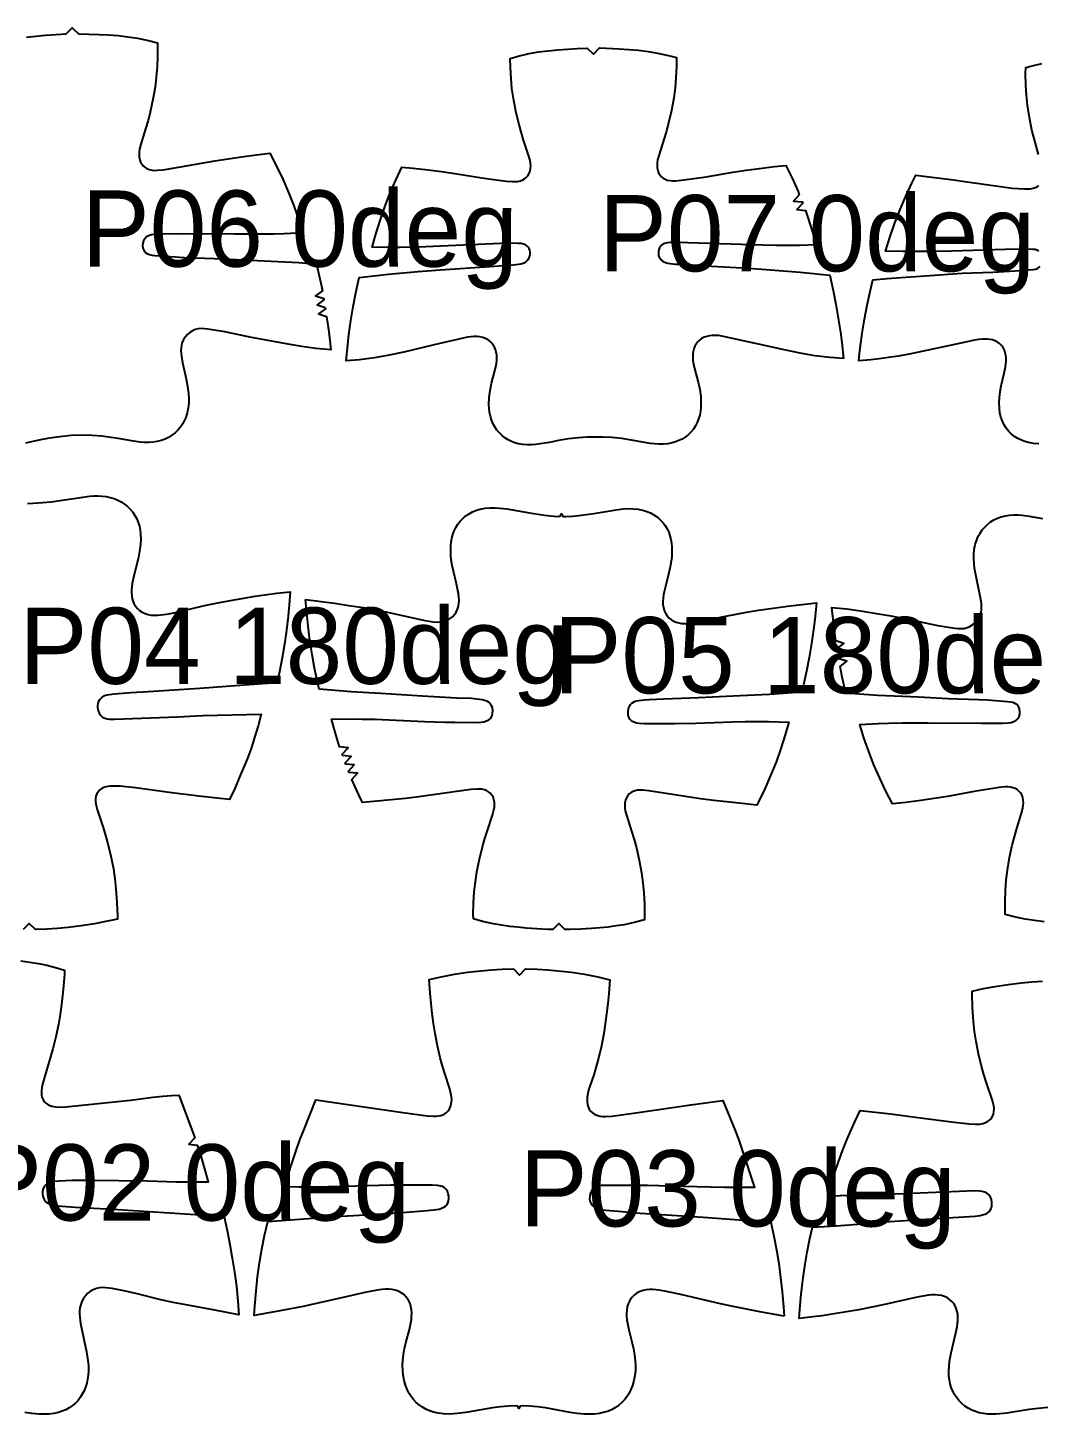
# Model space of a CAD drawing. Header units: millimetres. Extents: x 0 to 2016, y 0 to 4064.
# Drawn here: x 964.3 to 1296, y 2549.6 to 3004.5 of the extents above; entities that cross this region are included whole.
import ezdxf

# ---------------------------------------------------------------- set-up
doc = ezdxf.new("R2010")
doc.units = ezdxf.units.MM
doc.layers.add('ANNOTATION', color=3, linetype='Continuous')
doc.layers.add('PIECES', color=5, linetype='Continuous')

msp = doc.modelspace()

# ---------------------------------------------------------------- linework, layer by layer
at = {"layer": 'PIECES'}
for points in [[(963.88, 3001.42), (967.03, 3001.78), (970.19, 3002.06), (976.95, 3002.49), (976.95, 3002.49), (978.91, 3004.53), (980.94, 3002.56), (987.72, 3002.36), (990.88, 3002.2), (994.04, 3001.95), (997.19, 3001.59), (1000.32, 3001.11), (1003.93, 3000.35), (1006.86, 2999.59), (1006.9, 2995.35), (1006.76, 2991.61), (1006.5, 2988.33), (1006.1, 2985.06), (1005.4, 2980.94), (1004.51, 2976.86), (1003.81, 2974.11), (1003.02, 2971.38), (1001.47, 2966.37), (1001.04, 2964.65), (1000.91, 2963.79), (1000.85, 2962.92), (1000.9, 2962.05), (1001.07, 2961.19), (1001.37, 2960.37), (1001.83, 2959.63), (1002.33, 2959.07), (1002.91, 2958.62), (1003.56, 2958.26), (1004.26, 2957.99), (1005.11, 2957.81), (1005.97, 2957.74), (1006.84, 2957.75), (1008.79, 2957.94), (1017.02, 2959.29), (1025.75, 2960.86), (1030.13, 2961.56), (1034.51, 2962.19), (1039.42, 2962.83), (1043.79, 2963.34), (1045.99, 2959.13), (1048.04, 2954.83), (1049.94, 2950.46), (1051.65, 2946.09), (1053.21, 2941.67), (1054.6, 2937.21), (1048.53, 2936.92), (1045.19, 2936.82), (1040.71, 2936.76), (1032.18, 2936.76), (1014.62, 2936.86), (1007.47, 2936.78), (1005.89, 2936.7), (1004.93, 2936.56), (1004, 2936.28), (1003.3, 2935.88), (1002.73, 2935.32), (1002.31, 2934.62), (1002.07, 2933.84), (1002, 2933), (1002.13, 2932.17), (1002.5, 2931.38), (1003.08, 2930.72), (1003.65, 2930.35), (1004.27, 2930.08), (1005.17, 2929.87), (1006.08, 2929.76), (1012.71, 2929.32), (1015.61, 2929.18), (1025.6, 2928.85), (1035.28, 2928.33), (1048.7, 2927.77), (1053.29, 2927.46), (1059.12, 2926.92), (1060.32, 2921.72), (1061.02, 2918.2), (1058.78, 2916.52), (1061.47, 2915.74), (1061.55, 2915.24), (1059.3, 2913.59), (1061.97, 2912.78), (1062.05, 2912.29), (1059.76, 2910.68), (1062.41, 2909.81), (1063.12, 2904.71), (1063.8, 2898.81), (1058.87, 2899.32), (1054.31, 2899.93), (1051.01, 2900.46), (1044.43, 2901.65), (1037.81, 2902.9), (1028.96, 2904.78), (1023.43, 2905.64), (1022.37, 2905.76), (1021.32, 2905.8), (1020.27, 2905.71), (1019.31, 2905.47), (1018.41, 2905.08), (1017.56, 2904.56), (1016.8, 2903.93), (1016.05, 2903.12), (1015.45, 2902.21), (1015, 2901.21), (1014.77, 2900.35), (1014.65, 2899.47), (1014.61, 2898.58), (1014.65, 2897.68), (1014.75, 2896.79), (1015.13, 2894.59), (1016.1, 2890.29), (1016.54, 2888.16), (1016.89, 2886.01), (1017.06, 2884.49), (1017.16, 2882.96), (1017.15, 2881.43), (1017, 2879.81), (1016.7, 2878.21), (1016.21, 2876.66), (1015.71, 2875.52), (1015.11, 2874.43), (1014.4, 2873.41), (1013.6, 2872.47), (1012.7, 2871.61), (1011.66, 2870.8), (1010.55, 2870.11), (1009.38, 2869.54), (1008.15, 2869.1), (1006.8, 2868.76), (1005.42, 2868.56), (1004.03, 2868.48), (1002.64, 2868.49), (1001.24, 2868.59), (999.03, 2868.87), (994.62, 2869.64), (991.66, 2870.12), (988.68, 2870.49), (983.95, 2870.8), (978.54, 2870.7), (973.82, 2870.23), (970.86, 2869.75), (967.91, 2869.17), (963.54, 2868.25)], [(1296.06, 2962.92), (1294.6, 2968.18), (1293.93, 2970.94), (1293.1, 2975.03), (1292.47, 2979.16), (1292.13, 2982.43), (1291.92, 2985.72), (1291.84, 2989.46), (1291.88, 2991.51), (1293.56, 2991.96), (1297.17, 2992.76)], [(1296.15, 2931.23), (1295.58, 2931.53), (1294.93, 2931.72), (1294.25, 2931.81), (1290.64, 2931.9), (1285.14, 2931.82), (1267.47, 2931.24), (1259.46, 2931.07), (1251.56, 2931.06), (1245.85, 2931.17), (1247.37, 2936.07), (1248.92, 2940.5), (1250.63, 2944.86), (1252.51, 2949.24), (1254.54, 2953.55), (1255.86, 2956.11), (1268.19, 2954.58), (1272.7, 2953.98), (1284.41, 2952.29), (1287.45, 2951.92), (1289.43, 2951.73), (1291.42, 2951.64), (1292.38, 2951.64), (1293.35, 2951.71), (1294.29, 2951.88), (1294.97, 2952.08), (1295.62, 2952.37), (1296.22, 2952.75)], [(1296.15, 2868.03), (1294.48, 2868.17), (1292.83, 2868.46), (1291.61, 2868.8), (1290.44, 2869.24), (1289.31, 2869.79), (1288.24, 2870.44), (1287.25, 2871.2), (1286.35, 2872.08), (1285.5, 2873.11), (1284.79, 2874.24), (1284.21, 2875.45), (1283.76, 2876.71), (1283.42, 2878.22), (1283.24, 2879.75), (1283.2, 2881.3), (1283.29, 2883.22), (1283.52, 2885.14), (1283.86, 2887.04), (1284.8, 2891.19), (1285.21, 2893.28), (1285.42, 2895.14), (1285.43, 2896.06), (1285.35, 2896.98), (1285.17, 2897.89), (1284.87, 2898.77), (1284.44, 2899.58), (1283.9, 2900.32), (1283.24, 2900.96), (1282.53, 2901.45), (1281.76, 2901.82), (1280.94, 2902.09), (1280.1, 2902.26), (1279.23, 2902.35), (1277.85, 2902.35), (1276.47, 2902.21), (1275.1, 2901.99), (1270.53, 2901.08), (1256.2, 2897.93), (1253.09, 2897.32), (1249.96, 2896.77), (1246.86, 2896.29), (1243.75, 2895.88), (1241.08, 2895.58), (1237.07, 2895.22), (1237.32, 2897.67), (1237.72, 2901), (1238.19, 2904.32), (1238.96, 2908.92), (1239.85, 2913.51), (1240.78, 2917.96), (1241.64, 2921.79), (1246.4, 2922.22), (1251.04, 2922.59), (1260.53, 2923.22), (1267.9, 2923.8), (1271, 2923.97), (1281.12, 2924.36), (1290.16, 2924.83), (1294.33, 2925.21), (1295.07, 2925.34), (1295.77, 2925.58), (1296.63, 2926.16)], [(964.24, 2848.44), (967.77, 2848.63), (972.06, 2849), (974.96, 2849.38), (982.36, 2850.56), (984.62, 2850.81), (985.98, 2850.9), (987.34, 2850.92), (988.7, 2850.86), (990.04, 2850.71), (991.38, 2850.44), (992.64, 2850.07), (993.86, 2849.57), (995.02, 2848.96), (996.12, 2848.23), (997.1, 2847.43), (997.99, 2846.53), (998.78, 2845.55), (999.48, 2844.49), (1000.08, 2843.37), (1000.57, 2842.17), (1000.95, 2840.94), (1001.21, 2839.67), (1001.37, 2838.39), (1001.41, 2836.74), (1001.32, 2835.09), (1001.12, 2833.45), (1000.63, 2830.79), (999.03, 2824.2), (998.64, 2822.21), (998.49, 2821.19), (998.4, 2820.17), (998.38, 2819.16), (998.45, 2818.15), (998.63, 2817.16), (998.93, 2816.2), (999.3, 2815.38), (999.78, 2814.63), (1000.34, 2813.94), (1001, 2813.34), (1001.87, 2812.75), (1002.82, 2812.3), (1003.83, 2811.99), (1004.86, 2811.82), (1005.92, 2811.75), (1006.98, 2811.77), (1008.03, 2811.86), (1009.89, 2812.13), (1011.74, 2812.49), (1022.91, 2815.06), (1026.69, 2815.84), (1030.86, 2816.62), (1039, 2817.99), (1042.95, 2818.58), (1046.05, 2818.99), (1050.47, 2819.5), (1050.29, 2816.45), (1049.84, 2811.49), (1049.29, 2806.88), (1048.62, 2802.29), (1047.84, 2797.75), (1046.95, 2793.24), (1046.11, 2789.54), (1038.46, 2789.07), (1033.98, 2788.75), (1020.78, 2787.73), (1003.84, 2786.61), (998.21, 2786.27), (992.78, 2785.88), (991.08, 2785.69), (990.28, 2785.53), (989.5, 2785.28), (988.78, 2784.9), (988.27, 2784.49), (987.85, 2783.99), (987.53, 2783.42), (987.31, 2782.76), (987.23, 2782.07), (987.24, 2781.37), (987.4, 2780.5), (987.72, 2779.68), (988.21, 2778.96), (988.88, 2778.38), (989.6, 2778.02), (990.39, 2777.81), (991.2, 2777.69), (992.84, 2777.63), (1013.46, 2778.44), (1021.78, 2778.83), (1040.93, 2779.34), (1039.96, 2775.52), (1038.8, 2771.63), (1037.6, 2768.07), (1036.29, 2764.54), (1035.05, 2761.44), (1033.76, 2758.37), (1032.24, 2754.94), (1030.53, 2751.29), (1020.52, 2752.38), (1011.59, 2753.5), (999.67, 2755.1), (994.62, 2755.65), (992.59, 2755.74), (991.32, 2755.69), (990.06, 2755.48), (989.34, 2755.24), (988.65, 2754.91), (988.03, 2754.48), (987.5, 2753.94), (987.03, 2753.22), (986.72, 2752.41), (986.56, 2751.56), (986.54, 2750.66), (986.65, 2749.77), (986.84, 2748.89), (987.1, 2748.02), (989.04, 2742.18), (989.88, 2739.46), (990.66, 2736.73), (991.65, 2732.68), (992.44, 2728.58), (992.9, 2725.32), (993.25, 2722.04), (993.59, 2717.52), (993.74, 2712.98), (993.74, 2712.08), (989.97, 2711.26), (986.22, 2710.56), (981.9, 2709.89), (977.57, 2709.36), (974.1, 2709.04), (970.62, 2708.81), (966.83, 2708.66), (964.83, 2710.65), (962.83, 2708.65)], [(1297.95, 2711.23), (1294.8, 2711.58), (1291.67, 2712.07), (1288.06, 2712.82), (1285.13, 2713.58), (1285.09, 2717.82), (1285.23, 2721.57), (1285.49, 2724.85), (1285.89, 2728.12), (1286.59, 2732.23), (1287.48, 2736.31), (1288.19, 2739.06), (1288.97, 2741.79), (1290.52, 2746.81), (1290.95, 2748.52), (1291.08, 2749.39), (1291.14, 2750.26), (1291.09, 2751.13), (1290.92, 2751.99), (1290.62, 2752.8), (1290.16, 2753.55), (1289.66, 2754.1), (1289.08, 2754.56), (1288.43, 2754.92), (1287.73, 2755.18), (1286.88, 2755.36), (1286.02, 2755.43), (1285.15, 2755.42), (1283.2, 2755.24), (1274.97, 2753.89), (1266.24, 2752.31), (1261.86, 2751.62), (1257.48, 2750.99), (1252.57, 2750.35), (1248.2, 2749.84), (1246, 2754.04), (1243.95, 2758.34), (1242.05, 2762.71), (1240.34, 2767.08), (1238.78, 2771.5), (1237.39, 2775.97), (1243.46, 2776.25), (1246.8, 2776.35), (1251.28, 2776.42), (1259.81, 2776.42), (1277.37, 2776.32), (1284.52, 2776.4), (1286.1, 2776.48), (1287.06, 2776.61), (1287.99, 2776.9), (1288.69, 2777.3), (1289.26, 2777.85), (1289.68, 2778.55), (1289.92, 2779.33), (1289.99, 2780.17), (1289.86, 2781), (1289.49, 2781.8), (1288.91, 2782.45), (1288.34, 2782.83), (1287.72, 2783.09), (1286.82, 2783.3), (1285.91, 2783.41), (1279.28, 2783.86), (1276.38, 2783.99), (1266.4, 2784.33), (1256.71, 2784.84), (1243.29, 2785.41), (1238.7, 2785.72), (1232.87, 2786.25), (1231.67, 2791.45), (1230.97, 2794.98), (1233.21, 2796.66), (1230.52, 2797.44), (1230.44, 2797.93), (1232.69, 2799.58), (1230.02, 2800.4), (1229.94, 2800.89), (1232.23, 2802.49), (1229.58, 2803.36), (1228.87, 2808.46), (1228.19, 2814.36), (1233.12, 2813.85), (1237.69, 2813.24), (1240.98, 2812.71), (1247.56, 2811.53), (1254.18, 2810.27), (1263.03, 2808.39), (1268.56, 2807.54), (1269.62, 2807.41), (1270.67, 2807.37), (1271.72, 2807.46), (1272.68, 2807.71), (1273.58, 2808.1), (1274.43, 2808.62), (1275.19, 2809.25), (1275.94, 2810.06), (1276.54, 2810.96), (1276.99, 2811.96), (1277.22, 2812.82), (1277.34, 2813.7), (1277.38, 2814.59), (1277.34, 2815.49), (1277.24, 2816.39), (1276.86, 2818.58), (1275.89, 2822.88), (1275.45, 2825.02), (1275.1, 2827.17), (1274.93, 2828.69), (1274.83, 2830.22), (1274.84, 2831.75), (1274.99, 2833.37), (1275.29, 2834.96), (1275.78, 2836.51), (1276.28, 2837.66), (1276.88, 2838.74), (1277.59, 2839.76), (1278.4, 2840.7), (1279.29, 2841.57), (1280.33, 2842.37), (1281.44, 2843.06), (1282.61, 2843.63), (1283.84, 2844.08), (1285.19, 2844.41), (1286.57, 2844.61), (1287.96, 2844.7), (1289.35, 2844.68), (1290.75, 2844.59), (1292.96, 2844.31), (1297.37, 2843.53)], [(962.05, 2698.35), (964.93, 2697.99), (967.8, 2697.52), (970.62, 2696.92), (973.42, 2696.2), (976.41, 2695.28), (976.34, 2693.96), (975.93, 2689.02), (975.39, 2684.09), (974.96, 2680.79), (974.43, 2677.5), (973.58, 2673.48), (972.55, 2669.51), (969.18, 2657.86), (968.94, 2656.79), (968.8, 2655.7), (968.8, 2654.94), (968.88, 2654.2), (969.06, 2653.48), (969.34, 2652.8), (969.75, 2652.18), (970.28, 2651.65), (970.89, 2651.22), (971.56, 2650.89), (972.28, 2650.65), (973.53, 2650.43), (974.81, 2650.37), (976.84, 2650.45), (993.75, 2652.18), (998.09, 2652.69), (1005.53, 2653.62), (1008.64, 2653.96), (1011.53, 2654.19), (1013.96, 2654.3), (1017.46, 2644.98), (1019.17, 2640.27), (1017.21, 2638.28), (1019.98, 2637.91), (1021.01, 2634.71), (1022.37, 2630.18), (1023.56, 2625.81), (1016.49, 2625.72), (1013.16, 2625.75), (1003.58, 2626.04), (984.72, 2626.35), (981.63, 2626.36), (978.95, 2626.31), (974.62, 2626.14), (972.98, 2625.96), (971.96, 2625.75), (971, 2625.39), (970.31, 2624.94), (969.74, 2624.33), (969.38, 2623.6), (969.19, 2622.79), (969.17, 2621.81), (969.37, 2620.86), (969.75, 2620.05), (970.3, 2619.36), (970.82, 2618.94), (971.39, 2618.62), (972.02, 2618.38), (972.66, 2618.2), (974.06, 2617.98), (979.87, 2617.56), (992.23, 2616.91), (1019.35, 2615.16), (1028.84, 2614.44), (1029.8, 2609.87), (1030.66, 2605.35), (1031.45, 2600.82), (1032.19, 2596.22), (1032.81, 2591.61), (1033.32, 2586.73), (1033.65, 2582.19), (1033.65, 2582.19), (1025.72, 2583.78), (1016.9, 2585.38), (1012.04, 2586.31), (1008.03, 2587.2), (1000.23, 2589.09), (996.41, 2589.97), (991.98, 2590.84), (989.94, 2591.12), (988.92, 2591.16), (987.9, 2591.09), (986.85, 2590.86), (985.84, 2590.48), (984.9, 2589.96), (984.04, 2589.31), (983.24, 2588.5), (982.57, 2587.58), (982.04, 2586.56), (981.7, 2585.59), (981.47, 2584.58), (981.35, 2583.55), (981.32, 2582.51), (981.37, 2581.47), (981.65, 2579.37), (983.65, 2570.12), (984.08, 2567.28), (984.22, 2565.65), (984.25, 2564.02), (984.16, 2562.39), (983.98, 2561.08), (983.7, 2559.78), (983.31, 2558.52), (982.81, 2557.3), (982.24, 2556.19), (981.58, 2555.15), (980.82, 2554.18), (979.97, 2553.28), (979.03, 2552.47), (977.97, 2551.74), (976.84, 2551.11), (975.66, 2550.6), (974.42, 2550.21), (972.86, 2549.86), (971.27, 2549.67), (969.66, 2549.61), (968.05, 2549.65), (965.7, 2549.84), (963.37, 2550.15)], [(1300.25, 2551.9), (1295.96, 2551.53), (1293.05, 2551.15), (1285.66, 2549.97), (1283.4, 2549.72), (1282.04, 2549.63), (1280.68, 2549.61), (1279.32, 2549.67), (1277.97, 2549.82), (1276.64, 2550.09), (1275.38, 2550.47), (1274.16, 2550.96), (1273, 2551.57), (1271.9, 2552.3), (1270.92, 2553.11), (1270.03, 2554), (1269.23, 2554.98), (1268.54, 2556.04), (1267.94, 2557.16), (1267.45, 2558.36), (1267.07, 2559.59), (1266.81, 2560.86), (1266.65, 2562.15), (1266.6, 2563.79), (1266.7, 2565.44), (1266.9, 2567.08), (1267.39, 2569.74), (1268.99, 2576.33), (1269.38, 2578.32), (1269.52, 2579.34), (1269.61, 2580.36), (1269.63, 2581.38), (1269.57, 2582.38), (1269.39, 2583.37), (1269.09, 2584.33), (1268.72, 2585.15), (1268.24, 2585.9), (1267.67, 2586.59), (1267.02, 2587.19), (1266.15, 2587.78), (1265.2, 2588.23), (1264.19, 2588.54), (1263.15, 2588.72), (1262.1, 2588.78), (1261.04, 2588.76), (1259.99, 2588.67), (1258.12, 2588.4), (1256.28, 2588.05), (1245.11, 2585.48), (1241.33, 2584.7), (1237.15, 2583.91), (1229.02, 2582.54), (1225.06, 2581.95), (1221.97, 2581.54), (1217.54, 2581.04), (1217.73, 2584.08), (1218.18, 2589.04), (1218.73, 2593.65), (1219.4, 2598.25), (1220.18, 2602.78), (1221.07, 2607.29), (1221.9, 2610.99), (1229.56, 2611.46), (1234.04, 2611.78), (1247.24, 2612.81), (1264.18, 2613.93), (1269.81, 2614.26), (1275.24, 2614.65), (1276.93, 2614.84), (1277.74, 2615), (1278.52, 2615.25), (1279.24, 2615.63), (1279.75, 2616.05), (1280.17, 2616.54), (1280.49, 2617.11), (1280.7, 2617.77), (1280.79, 2618.46), (1280.78, 2619.16), (1280.62, 2620.03), (1280.3, 2620.85), (1279.8, 2621.57), (1279.14, 2622.15), (1278.42, 2622.51), (1277.63, 2622.73), (1276.82, 2622.84), (1275.18, 2622.9), (1254.56, 2622.09), (1246.24, 2621.7), (1227.09, 2621.19), (1228.06, 2625.01), (1229.22, 2628.9), (1230.42, 2632.46), (1231.73, 2635.99), (1232.96, 2639.09), (1234.26, 2642.17), (1235.78, 2645.6), (1237.49, 2649.24), (1247.5, 2648.15), (1256.42, 2647.03), (1268.35, 2645.43), (1273.39, 2644.88), (1275.42, 2644.79), (1276.7, 2644.84), (1277.95, 2645.05), (1278.68, 2645.29), (1279.37, 2645.62), (1279.98, 2646.05), (1280.52, 2646.59), (1280.98, 2647.31), (1281.29, 2648.12), (1281.45, 2648.97), (1281.47, 2649.87), (1281.37, 2650.76), (1281.18, 2651.64), (1280.92, 2652.51), (1278.98, 2658.36), (1278.14, 2661.07), (1277.36, 2663.8), (1276.37, 2667.85), (1275.58, 2671.95), (1275.11, 2675.21), (1274.77, 2678.49), (1274.43, 2683.01), (1274.28, 2687.55), (1274.28, 2688.45), (1278.05, 2689.27), (1281.8, 2689.97), (1286.11, 2690.64), (1290.44, 2691.17), (1293.92, 2691.49), (1297.4, 2691.72)]]:
    msp.add_lwpolyline(points, dxfattribs=at)
for points in [[(1232.07, 2896.01), (1227.61, 2896.34), (1222.68, 2896.93), (1217.88, 2897.73), (1213.1, 2898.7), (1203.14, 2900.94), (1192.09, 2903.36), (1191.05, 2903.51), (1190, 2903.6), (1188.96, 2903.59), (1188.04, 2903.48), (1187.16, 2903.27), (1186.31, 2902.95), (1185.51, 2902.53), (1184.78, 2901.99), (1184.19, 2901.39), (1183.69, 2900.73), (1183.29, 2900), (1182.97, 2899.23), (1182.74, 2898.35), (1182.62, 2897.45), (1182.59, 2896.54), (1182.63, 2895.63), (1182.75, 2894.71), (1183.17, 2892.71), (1184.36, 2888.27), (1184.89, 2885.78), (1185.19, 2883.53), (1185.29, 2881.27), (1185.25, 2879.97), (1185.11, 2878.68), (1184.87, 2877.41), (1184.51, 2876.16), (1184.04, 2874.99), (1183.47, 2873.88), (1182.78, 2872.84), (1181.99, 2871.87), (1181.09, 2870.99), (1180.14, 2870.24), (1179.13, 2869.59), (1178.06, 2869.05), (1176.94, 2868.61), (1175.78, 2868.28), (1174.36, 2868.02), (1172.92, 2867.89), (1171.48, 2867.89), (1170.03, 2867.97), (1168.58, 2868.13), (1165.56, 2868.62), (1162.54, 2869.19), (1159.27, 2869.71), (1155.98, 2870.07), (1153.23, 2870.21), (1147.88, 2870.19), (1145.13, 2870.02), (1141.84, 2869.63), (1138.58, 2869.08), (1135.57, 2868.48), (1132.54, 2867.96), (1131.1, 2867.79), (1129.65, 2867.69), (1128.21, 2867.68), (1126.77, 2867.8), (1125.34, 2868.04), (1124.18, 2868.37), (1123.06, 2868.79), (1121.98, 2869.33), (1120.96, 2869.96), (1120.01, 2870.7), (1119.11, 2871.58), (1118.3, 2872.54), (1117.61, 2873.57), (1117.02, 2874.68), (1116.54, 2875.85), (1116.17, 2877.09), (1115.92, 2878.36), (1115.77, 2879.64), (1115.71, 2880.94), (1115.79, 2883.21), (1116.07, 2885.45), (1116.58, 2887.95), (1117.73, 2892.4), (1118.13, 2894.41), (1118.24, 2895.33), (1118.28, 2896.24), (1118.24, 2897.15), (1118.1, 2898.05), (1117.87, 2898.92), (1117.54, 2899.7), (1117.13, 2900.42), (1116.62, 2901.08), (1116.03, 2901.66), (1115.29, 2902.2), (1114.49, 2902.62), (1113.64, 2902.93), (1112.75, 2903.13), (1111.84, 2903.23), (1110.79, 2903.23), (1109.75, 2903.13), (1108.71, 2902.97), (1097.68, 2900.45), (1087.74, 2898.12), (1082.98, 2897.1), (1078.18, 2896.26), (1073.26, 2895.62), (1068.8, 2895.25), (1069.35, 2900.54), (1069.76, 2903.87), (1070.4, 2908.47), (1071.13, 2913.06), (1071.98, 2917.58), (1073.09, 2922.61), (1082.71, 2923.67), (1092.43, 2924.56), (1099.72, 2925.12), (1115.94, 2926.17), (1121.91, 2926.65), (1123.64, 2926.75), (1125.36, 2926.92), (1126.15, 2927.06), (1126.92, 2927.27), (1127.64, 2927.61), (1128.17, 2928), (1128.62, 2928.47), (1128.95, 2929.03), (1129.16, 2929.64), (1129.24, 2930.28), (1129.21, 2930.92), (1129.1, 2931.51), (1128.89, 2932.07), (1128.57, 2932.57), (1128.17, 2932.96), (1127.7, 2933.27), (1127.18, 2933.49), (1126.26, 2933.7), (1125.31, 2933.78), (1122.22, 2933.8), (1119.51, 2933.71), (1094.93, 2932.65), (1090.68, 2932.51), (1086.42, 2932.45), (1082.9, 2932.45), (1077.37, 2932.57), (1078.54, 2936.83), (1079.94, 2941.3), (1081.49, 2945.73), (1083.22, 2950.17), (1085.1, 2954.54), (1087.09, 2958.78), (1090.84, 2958.41), (1095.76, 2957.87), (1100.16, 2957.32), (1104.55, 2956.7), (1113.31, 2955.29), (1116.46, 2954.84), (1121.49, 2954.21), (1123.35, 2954.07), (1124.27, 2954.06), (1125.19, 2954.12), (1126.08, 2954.32), (1126.77, 2954.59), (1127.4, 2954.96), (1127.96, 2955.42), (1128.45, 2955.97), (1128.9, 2956.72), (1129.2, 2957.53), (1129.37, 2958.38), (1129.41, 2959.25), (1129.34, 2960.12), (1129.19, 2960.99), (1128.72, 2962.69), (1127.07, 2967.68), (1126.23, 2970.39), (1125.47, 2973.13), (1124.5, 2977.19), (1123.72, 2981.29), (1123.26, 2984.55), (1122.94, 2987.83), (1122.72, 2991.56), (1122.68, 2994.48), (1125.26, 2995.21), (1128.86, 2996.04), (1131.98, 2996.58), (1135.12, 2997), (1138.27, 2997.31), (1141.43, 2997.54), (1144.6, 2997.72), (1147.96, 2997.86), (1149.97, 2995.87), (1151.96, 2997.88), (1158.48, 2997.62), (1161.65, 2997.42), (1164.8, 2997.14), (1167.95, 2996.75), (1171.07, 2996.23), (1174.68, 2995.44), (1177.27, 2994.74), (1177.25, 2991.82), (1177.07, 2988.08), (1176.78, 2984.8), (1176.35, 2981.53), (1175.6, 2977.42), (1174.67, 2973.36), (1173.94, 2970.61), (1173.13, 2967.89), (1171.52, 2962.89), (1171.07, 2961.18), (1170.92, 2960.32), (1170.86, 2959.45), (1170.91, 2958.57), (1171.09, 2957.72), (1171.4, 2956.91), (1171.86, 2956.18), (1172.35, 2955.63), (1172.92, 2955.17), (1173.55, 2954.8), (1174.24, 2954.54), (1175.13, 2954.36), (1176.05, 2954.3), (1176.97, 2954.32), (1178.83, 2954.47), (1183.85, 2955.15), (1187, 2955.64), (1195.75, 2957.13), (1200.13, 2957.79), (1204.53, 2958.37), (1209.44, 2958.97), (1213.19, 2959.37), (1215.22, 2955.15), (1217.14, 2950.79), (1217.56, 2949.74), (1215.7, 2947.65), (1218.49, 2947.42), (1218.68, 2946.96), (1216.77, 2944.92), (1219.54, 2944.61), (1220.5, 2941.96), (1221.94, 2937.5), (1223.15, 2933.25), (1217.63, 2933.08), (1214.1, 2933.04), (1209.84, 2933.07), (1205.59, 2933.17), (1181, 2934), (1178.29, 2934.06), (1175.2, 2934.01), (1174.25, 2933.93), (1173.33, 2933.71), (1172.82, 2933.48), (1172.35, 2933.17), (1171.96, 2932.77), (1171.64, 2932.27), (1171.43, 2931.71), (1171.32, 2931.12), (1171.3, 2930.47), (1171.39, 2929.84), (1171.6, 2929.23), (1171.95, 2928.68), (1172.39, 2928.2), (1172.93, 2927.82), (1173.65, 2927.49), (1174.42, 2927.28), (1175.22, 2927.16), (1176.94, 2927), (1178.67, 2926.91), (1184.64, 2926.49), (1200.87, 2925.59), (1208.16, 2925.1), (1217.89, 2924.3), (1227.53, 2923.33), (1228.68, 2918.31), (1229.57, 2913.8), (1230.35, 2909.22), (1231.03, 2904.63), (1231.47, 2901.3), (1232.07, 2896.01)], [(1055.47, 2816.91), (1065.01, 2815.69), (1069.72, 2815.01), (1074.42, 2814.26), (1078.4, 2813.53), (1082.37, 2812.74), (1086.34, 2811.91), (1094.67, 2810.06), (1096.05, 2809.8), (1097.44, 2809.62), (1098.84, 2809.55), (1099.73, 2809.6), (1100.6, 2809.72), (1101.45, 2809.93), (1102.26, 2810.25), (1103.02, 2810.68), (1103.78, 2811.29), (1104.43, 2812.02), (1104.97, 2812.83), (1105.38, 2813.73), (1105.67, 2814.72), (1105.83, 2815.73), (1105.88, 2816.76), (1105.83, 2817.8), (1105.71, 2818.84), (1105.53, 2819.87), (1105.02, 2822.1), (1104.01, 2826.18), (1103.62, 2828.06), (1103.34, 2829.96), (1103.19, 2831.5), (1103.14, 2833.05), (1103.19, 2834.59), (1103.31, 2835.83), (1103.53, 2837.06), (1103.84, 2838.26), (1104.27, 2839.42), (1104.81, 2840.56), (1105.47, 2841.62), (1106.23, 2842.61), (1107.09, 2843.52), (1108.05, 2844.34), (1109.16, 2845.08), (1110.34, 2845.71), (1111.58, 2846.21), (1112.86, 2846.58), (1114.45, 2846.88), (1116.07, 2847.02), (1117.69, 2847.02), (1119.31, 2846.92), (1121.56, 2846.63), (1128.97, 2845.32), (1133.88, 2844.56), (1135.86, 2844.33), (1138.05, 2844.21), (1139.11, 2844.22), (1139.52, 2845.01), (1139.91, 2844.21), (1140.97, 2844.19), (1143.17, 2844.28), (1145.15, 2844.49), (1150.07, 2845.18), (1157.49, 2846.4), (1159.74, 2846.66), (1161.36, 2846.75), (1162.99, 2846.72), (1164.6, 2846.56), (1166.19, 2846.24), (1167.47, 2845.85), (1168.7, 2845.34), (1169.87, 2844.7), (1170.97, 2843.94), (1171.92, 2843.11), (1172.77, 2842.19), (1173.52, 2841.19), (1174.16, 2840.12), (1174.69, 2838.98), (1175.1, 2837.8), (1175.4, 2836.6), (1175.6, 2835.37), (1175.71, 2834.14), (1175.74, 2832.59), (1175.67, 2831.04), (1175.5, 2829.5), (1175.19, 2827.6), (1174.79, 2825.73), (1173.72, 2821.66), (1173.19, 2819.44), (1172.99, 2818.41), (1172.85, 2817.37), (1172.79, 2816.33), (1172.82, 2815.31), (1172.97, 2814.29), (1173.25, 2813.3), (1173.65, 2812.4), (1174.18, 2811.57), (1174.82, 2810.84), (1175.58, 2810.22), (1176.33, 2809.78), (1177.14, 2809.46), (1177.98, 2809.23), (1178.85, 2809.1), (1179.74, 2809.04), (1181.14, 2809.09), (1182.53, 2809.25), (1183.92, 2809.49), (1192.27, 2811.24), (1196.25, 2812.02), (1200.23, 2812.76), (1204.22, 2813.43), (1208.93, 2814.13), (1213.64, 2814.74), (1223.19, 2815.84), (1222.61, 2810.42), (1222.19, 2807.09), (1221.54, 2802.49), (1220.79, 2797.91), (1219.92, 2793.39), (1218.93, 2788.9), (1218.33, 2786.48), (1207.82, 2785.81), (1198.11, 2785.29), (1184.46, 2784.64), (1173.07, 2784.18), (1168.3, 2784.03), (1166.57, 2783.92), (1164.84, 2783.71), (1163.62, 2783.42), (1163.05, 2783.18), (1162.52, 2782.85), (1162.04, 2782.37), (1161.67, 2781.8), (1161.41, 2781.17), (1161.25, 2780.19), (1161.31, 2779.2), (1161.44, 2778.64), (1161.65, 2778.11), (1161.96, 2777.64), (1162.54, 2777.13), (1163.23, 2776.77), (1164.11, 2776.52), (1165.02, 2776.38), (1166.61, 2776.29), (1173.68, 2776.21), (1176.82, 2776.23), (1183.61, 2776.37), (1195.64, 2776.75), (1199.84, 2776.85), (1204.05, 2776.89), (1207.4, 2776.88), (1214.13, 2776.72), (1212.94, 2772.49), (1211.52, 2768.02), (1209.93, 2763.61), (1208.16, 2759.18), (1206.24, 2754.83), (1204.16, 2750.54), (1203.6, 2749.5), (1198.85, 2749.96), (1189.55, 2751), (1185.16, 2751.58), (1168.18, 2754.2), (1166.2, 2754.39), (1165.35, 2754.41), (1164.5, 2754.35), (1163.67, 2754.18), (1162.98, 2753.93), (1162.34, 2753.58), (1161.77, 2753.13), (1161.28, 2752.59), (1160.82, 2751.86), (1160.5, 2751.06), (1160.31, 2750.21), (1160.26, 2749.33), (1160.32, 2748.46), (1160.46, 2747.6), (1160.91, 2745.89), (1162.52, 2740.89), (1163.35, 2738.17), (1164.1, 2735.43), (1165.05, 2731.37), (1165.81, 2727.27), (1166.25, 2724), (1166.56, 2720.72), (1166.76, 2716.98), (1166.8, 2713.24), (1166.75, 2711.83), (1163.75, 2711.02), (1160.13, 2710.24), (1157.47, 2709.81), (1154.79, 2709.48), (1152.1, 2709.22), (1149.4, 2709.02), (1145.84, 2708.8), (1142.28, 2708.67), (1140.65, 2708.65), (1138.67, 2710.66), (1136.65, 2708.67), (1135.03, 2708.71), (1131.46, 2708.89), (1127.9, 2709.15), (1125.21, 2709.39), (1122.53, 2709.68), (1119.85, 2710.05), (1117.19, 2710.52), (1113.59, 2711.33), (1110.6, 2712.18), (1110.57, 2713.6), (1110.65, 2717.34), (1110.9, 2721.07), (1111.25, 2724.35), (1111.74, 2727.61), (1112.55, 2731.7), (1113.55, 2735.75), (1114.33, 2738.48), (1115.19, 2741.19), (1116.87, 2746.16), (1117.33, 2747.87), (1117.49, 2748.73), (1117.56, 2749.6), (1117.52, 2750.48), (1117.35, 2751.33), (1117.04, 2752.14), (1116.58, 2752.88), (1116.1, 2753.42), (1115.53, 2753.87), (1114.9, 2754.23), (1114.21, 2754.5), (1113.39, 2754.68), (1112.54, 2754.75), (1111.69, 2754.74), (1109.7, 2754.57), (1092.69, 2752.16), (1088.29, 2751.64), (1078.98, 2750.72), (1074.22, 2750.32), (1073.68, 2751.37), (1071.66, 2755.68), (1070.74, 2757.83), (1072.55, 2759.96), (1069.76, 2760.13), (1069.58, 2760.6), (1071.46, 2762.66), (1068.68, 2762.93), (1068.5, 2763.39), (1070.43, 2765.42), (1067.65, 2765.74), (1067.49, 2766.22), (1069.44, 2768.21), (1066.67, 2768.58), (1065.18, 2773.43), (1064.04, 2777.68), (1070.77, 2777.75), (1074.13, 2777.72), (1078.33, 2777.62), (1094.56, 2776.94), (1101.34, 2776.71), (1104.49, 2776.65), (1111.55, 2776.63), (1113.15, 2776.71), (1114.06, 2776.83), (1114.94, 2777.08), (1115.64, 2777.42), (1116.22, 2777.93), (1116.54, 2778.4), (1116.75, 2778.92), (1116.89, 2779.48), (1116.97, 2780.47), (1116.81, 2781.45), (1116.56, 2782.09), (1116.2, 2782.66), (1115.72, 2783.15), (1115.2, 2783.48), (1114.63, 2783.73), (1113.42, 2784.03), (1111.69, 2784.27), (1109.96, 2784.4), (1105.19, 2784.61), (1093.81, 2785.21), (1080.17, 2786.04), (1070.46, 2786.68), (1059.96, 2787.48), (1059.4, 2789.91), (1058.46, 2794.41), (1057.66, 2798.94), (1056.96, 2803.53), (1056.37, 2808.14), (1056, 2811.47), (1055.47, 2816.91)], [(1212.54, 2581.84), (1204.63, 2583.24), (1196.44, 2584.84), (1191.71, 2585.85), (1179.09, 2588.81), (1173.93, 2589.93), (1171.59, 2590.33), (1170.53, 2590.47), (1169.46, 2590.55), (1168.39, 2590.56), (1167.33, 2590.46), (1166.29, 2590.24), (1165.29, 2589.89), (1164.35, 2589.4), (1163.49, 2588.78), (1162.64, 2587.93), (1161.94, 2586.95), (1161.41, 2585.86), (1161.1, 2584.85), (1160.91, 2583.8), (1160.84, 2582.74), (1160.86, 2581.67), (1160.96, 2580.6), (1161.12, 2579.53), (1161.57, 2577.33), (1162.7, 2572.98), (1163.13, 2571.05), (1163.48, 2569.11), (1163.71, 2567.15), (1163.79, 2565.53), (1163.77, 2563.91), (1163.61, 2562.29), (1163.3, 2560.64), (1162.83, 2559.03), (1162.19, 2557.47), (1161.6, 2556.36), (1160.92, 2555.31), (1160.14, 2554.33), (1159.28, 2553.42), (1158.34, 2552.6), (1157.26, 2551.84), (1156.11, 2551.2), (1154.9, 2550.67), (1153.64, 2550.25), (1152.02, 2549.88), (1150.37, 2549.68), (1148.71, 2549.61), (1147.04, 2549.66), (1144.7, 2549.88), (1142.38, 2550.22), (1134.31, 2551.67), (1131.67, 2552.04), (1129.01, 2552.28), (1126.73, 2552.34), (1125.96, 2552.32), (1125.56, 2551.52), (1125.16, 2552.32), (1124.38, 2552.34), (1122.1, 2552.29), (1119.45, 2552.06), (1116.81, 2551.69), (1108.72, 2550.26), (1106.4, 2549.93), (1104.07, 2549.71), (1102.4, 2549.67), (1100.74, 2549.74), (1099.09, 2549.95), (1097.46, 2550.32), (1096.21, 2550.74), (1095, 2551.27), (1093.86, 2551.92), (1092.78, 2552.69), (1091.83, 2553.51), (1090.98, 2554.42), (1090.21, 2555.4), (1089.53, 2556.45), (1088.94, 2557.56), (1088.3, 2559.12), (1087.84, 2560.73), (1087.53, 2562.39), (1087.38, 2564), (1087.36, 2565.62), (1087.45, 2567.24), (1087.68, 2569.2), (1088.03, 2571.15), (1088.47, 2573.07), (1089.6, 2577.42), (1090.07, 2579.62), (1090.23, 2580.69), (1090.33, 2581.76), (1090.36, 2582.83), (1090.28, 2583.89), (1090.1, 2584.94), (1089.79, 2585.95), (1089.26, 2587.04), (1088.57, 2588.02), (1087.72, 2588.88), (1086.86, 2589.5), (1085.92, 2589.99), (1084.92, 2590.34), (1083.88, 2590.57), (1082.82, 2590.67), (1081.75, 2590.66), (1080.68, 2590.58), (1079.62, 2590.44), (1077.28, 2590.05), (1074.97, 2589.58), (1069.27, 2588.3), (1059.49, 2586.01), (1054.76, 2585.02), (1046.56, 2583.44), (1038.65, 2582.06), (1038.82, 2585.07), (1039.25, 2590.03), (1039.78, 2594.65), (1040.43, 2599.24), (1041.19, 2603.78), (1042.07, 2608.3), (1043.08, 2612.88), (1065.32, 2614.45), (1078.96, 2615.27), (1085.91, 2615.72), (1095.43, 2616.5), (1098.48, 2616.8), (1099.31, 2616.95), (1100.12, 2617.18), (1100.88, 2617.53), (1101.4, 2617.9), (1101.84, 2618.35), (1102.19, 2618.88), (1102.46, 2619.6), (1102.55, 2620.35), (1102.52, 2621.13), (1102.36, 2621.97), (1102.04, 2622.76), (1101.58, 2623.47), (1100.96, 2624.04), (1100.46, 2624.31), (1099.92, 2624.5), (1098.77, 2624.69), (1097.1, 2624.79), (1086.68, 2624.77), (1083.52, 2624.73), (1072.01, 2624.43), (1058.29, 2624.17), (1053.3, 2624.16), (1048.46, 2624.22), (1052.44, 2636.16), (1053.68, 2639.7), (1054.89, 2642.84), (1058.92, 2652.74), (1069.43, 2651.27), (1087.4, 2648.64), (1095.38, 2647.54), (1097.4, 2647.4), (1098.26, 2647.41), (1099.11, 2647.48), (1099.94, 2647.66), (1100.87, 2648.01), (1101.71, 2648.54), (1102.3, 2649.13), (1102.77, 2649.81), (1103.12, 2650.57), (1103.34, 2651.35), (1103.45, 2652.14), (1103.47, 2652.94), (1103.41, 2653.75), (1103.22, 2654.86), (1102.95, 2655.96), (1102.63, 2657.04), (1101.29, 2661.06), (1100.46, 2663.78), (1099.71, 2666.53), (1098.8, 2670.53), (1098.05, 2674.57), (1097.54, 2677.83), (1097.11, 2681.11), (1096.73, 2684.42), (1096.42, 2687.75), (1096.1, 2692.23), (1099.98, 2693.17), (1104.38, 2694.02), (1108.69, 2694.66), (1113.03, 2695.13), (1116.51, 2695.41), (1119.99, 2695.61), (1123.74, 2695.72), (1125.74, 2693.72), (1127.74, 2695.71), (1131.49, 2695.6), (1134.97, 2695.39), (1138.45, 2695.1), (1142.78, 2694.61), (1147.1, 2693.97), (1151.49, 2693.1), (1155.37, 2692.15), (1155.04, 2687.67), (1154.72, 2684.35), (1154.33, 2681.03), (1153.89, 2677.76), (1153.38, 2674.5), (1152.62, 2670.46), (1151.69, 2666.46), (1150.94, 2663.72), (1150.1, 2661), (1148.75, 2656.98), (1148.42, 2655.9), (1148.15, 2654.8), (1147.96, 2653.69), (1147.9, 2652.89), (1147.92, 2652.08), (1148.02, 2651.29), (1148.24, 2650.52), (1148.59, 2649.76), (1149.06, 2649.07), (1149.65, 2648.48), (1150.49, 2647.95), (1151.42, 2647.59), (1152.25, 2647.42), (1153.1, 2647.34), (1153.95, 2647.32), (1155.98, 2647.46), (1163.96, 2648.55), (1181.93, 2651.13), (1192.45, 2652.57), (1196.46, 2642.66), (1197.66, 2639.52), (1198.88, 2635.98), (1202.84, 2624.02), (1198, 2623.98), (1193.01, 2624), (1179.29, 2624.29), (1167.77, 2624.63), (1164.61, 2624.67), (1154.2, 2624.72), (1152.52, 2624.63), (1151.38, 2624.43), (1150.84, 2624.25), (1150.34, 2623.98), (1149.71, 2623.41), (1149.25, 2622.7), (1148.93, 2621.91), (1148.77, 2621.07), (1148.73, 2620.3), (1148.83, 2619.54), (1149.09, 2618.82), (1149.44, 2618.29), (1149.88, 2617.84), (1150.4, 2617.47), (1151.16, 2617.12), (1151.97, 2616.89), (1152.79, 2616.73), (1159.47, 2616.1), (1165.37, 2615.62), (1172.31, 2615.15), (1185.96, 2614.3), (1208.18, 2612.67), (1209.19, 2608.08), (1210.05, 2603.57), (1210.8, 2599.03), (1211.44, 2594.43), (1211.96, 2589.81), (1212.38, 2584.85), (1212.54, 2581.84)]]:
    msp.add_lwpolyline(points, close=True, dxfattribs=at)

# ---------------------------------------------------------------- texts
at = {"layer": 'ANNOTATION'}
for s, p in [('P06 0deg', (982.06, 2926.13)), ('P07 0deg', (1151.8, 2924.61)), ('P04 180deg', (961.61, 2789.25)), ('P05 180deg', (1136.89, 2786.15)), ('P02 0deg', (946.7, 2613.17)), ('P03 0deg', (1125.77, 2611.23))]:
    msp.add_text(s, height=25, dxfattribs=at).set_placement(p)

doc.saveas('drawing.dxf')
